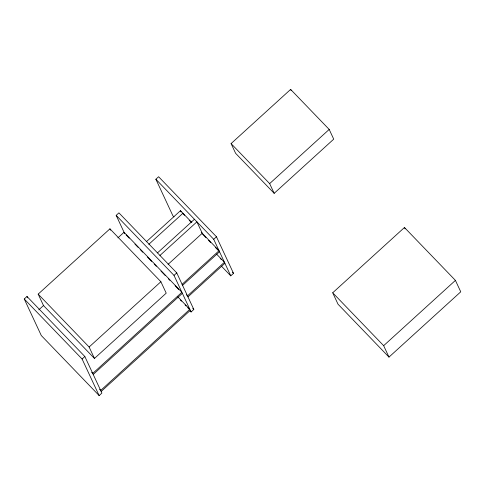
<?xml version="1.0" encoding="UTF-8"?>
<svg xmlns="http://www.w3.org/2000/svg" width="485" height="485" viewBox="0 0 485 485"><rect width="100%" height="100%" fill="white"/><g stroke="black" fill="none" stroke-linecap="round" stroke-linejoin="round"><path stroke-width="0.73" d="M24.25 298.984L26.996 296.487L84.845 356.517L101.898 393.086L99.146 395.584L41.304 335.553L24.25 298.984L82.098 359.021L99.146 395.584M124.694 233.643L116.17 215.358L118.916 212.86L176.764 272.897L193.818 309.46L191.066 311.964L190.023 310.879M173.957 216.892L172.915 215.807L155.867 179.244L158.613 176.74L216.462 236.777L233.515 273.346L230.763 275.844L221.384 266.107M38.163 294.128L109.931 228.841L160.887 281.73L166.216 293.158L94.454 358.445L43.492 305.556L38.163 294.128L89.125 347.017L94.454 358.445M38.782 309.842L43.802 305.277M117.922 237.844L124.051 232.266L181.899 292.303L92.732 373.426L91.689 372.347M231.078 143.59L290.63 89.416L329.194 129.434L333.722 139.153L274.177 193.327L235.607 153.302L231.078 143.59L269.648 183.615L274.177 193.327M146.325 241.748L180.481 210.678L191.848 222.482M148.804 244.325L182.954 213.254L184.482 215.37M157.479 252.885L194.43 219.268M159.959 255.456L196.91 221.839L202.239 233.267L168.089 264.337M89.125 347.017L160.887 281.73M269.648 183.615L329.194 129.434M82.098 359.021L84.845 356.517M191.066 311.964L174.018 275.395L176.764 272.897M230.763 275.844L213.715 239.281L216.462 236.777M182.093 284.319L219.044 250.703L201.263 232.248M182.572 285.35L219.523 251.733M93.211 374.456L182.378 293.328M187.956 296.893L224.907 263.276M101.147 391.48L190.32 310.358M332.698 292.788L404.46 227.501L455.421 280.391L460.75 291.818L388.988 357.105L338.027 304.216L332.698 292.788L383.659 345.678L388.988 357.105M383.659 345.678L455.421 280.391M155.867 179.244L213.715 239.281M189.186 220.251L191.284 222.421M202.263 233.825L205.925 237.62M208.538 240.336L210.629 242.506M215.34 247.392L218.474 250.648M216.583 254.104L224.428 262.246L187.477 295.862L186.428 294.777M220.196 258.39L221.245 259.475M232.473 272.261L233.515 273.346M116.17 215.358L174.018 275.395M126.094 234.916L129.222 238.159M134.951 244.113L138.079 247.356M140.165 249.52L142.772 252.224M147.464 257.092L151.629 261.421M154.236 264.125L156.322 266.289M161.014 271.151L165.179 275.48M168.307 278.729L169.871 280.348M175.085 285.756L178.729 289.545M192.775 308.381L193.818 309.46M177.85 296.887L189.841 309.327L100.668 390.455L99.625 389.37M180.414 300.082L181.457 301.161M185.106 304.95L186.149 306.029M187.713 307.654L189.277 309.272M404.46 227.501L405.084 228.847M290.63 89.416L291.23 90.707M180.481 210.678L181.111 212.042M109.931 228.841L110.556 230.181M26.996 296.487L27.633 297.838"/></g></svg>
